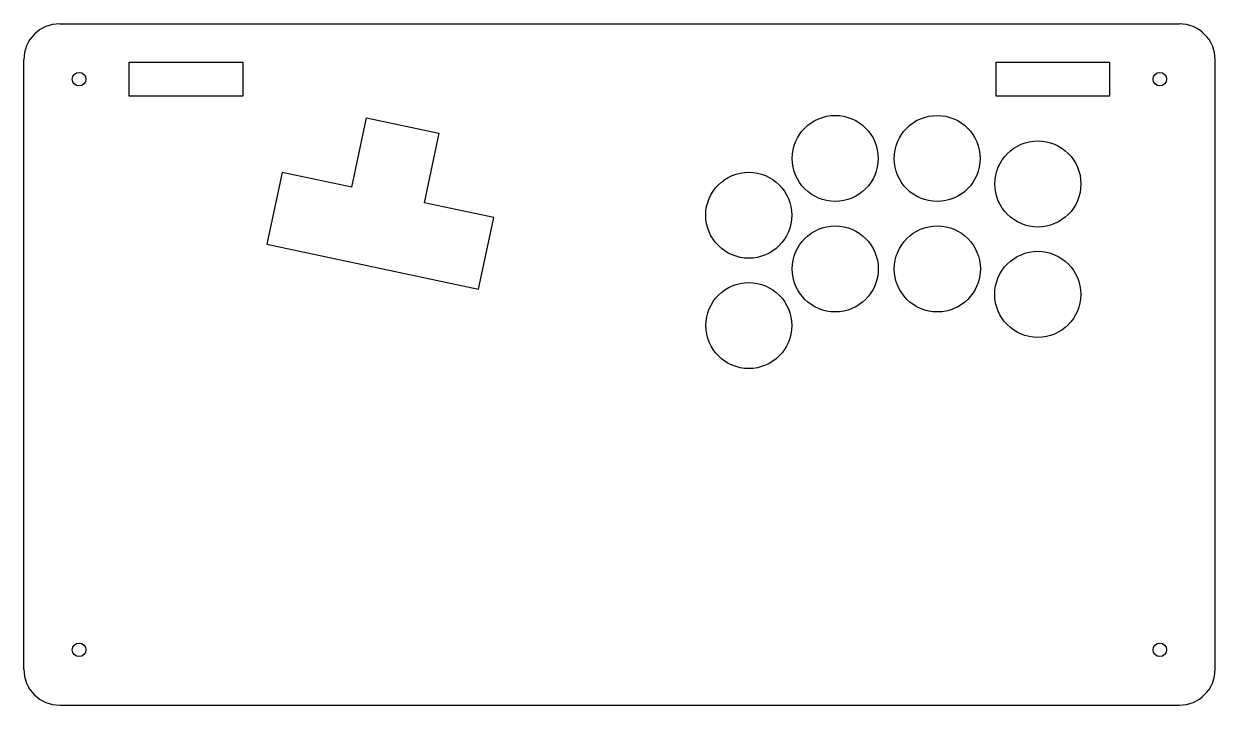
# Model space of a CAD drawing. Header units: millimetres. Extents: x -175 to 157, y -95 to 95.
import ezdxf

# ---------------------------------------------------------------- set-up
doc = ezdxf.new("R2010")
doc.units = ezdxf.units.MM
doc.layers.get('0').update_dxf_attribs({"lineweight": 25})

msp = doc.modelspace()

# ---------------------------------------------------------------- linework, layer by layer
for p, q in [((-165.43, 95.43), (146.91, 95.43)), ((-175.43, -84.57), (-175.43, 85.43)), ((-146, 84.77), (-114.34, 84.77)), ((-146, 75.23), (-146, 84.77)), ((-114.34, 84.77), (-114.34, 75.23)), ((95.82, 84.77), (127.48, 84.77)), ((95.82, 75.23), (95.82, 84.77)), ((127.48, 84.77), (127.48, 75.23)), ((156.91, -84.57), (156.91, 85.43)), ((-114.34, 75.23), (-146, 75.23)), ((127.48, 75.23), (95.82, 75.23)), ((-83.96, 49.85), (-79.85, 69.26)), ((-79.85, 69.26), (-59.65, 64.97)), ((-59.65, 64.97), (-63.77, 45.55)), ((-103.39, 54), (-107.63, 33.99)), ((-83.96, 49.85), (-103.39, 54)), ((-44.32, 41.4), (-63.77, 45.55)), ((-48.56, 21.42), (-44.32, 41.4)), ((-107.63, 33.99), (-48.56, 21.42)), ((-165.43, -94.57), (146.91, -94.57))]:
    msp.add_line(p, q)
for centre, radius in [((-160, 80), 1.9), ((141.48, 80), 1.9), ((50.91, 57.89), 12), ((79.36, 57.88), 12), ((107.45, 50.77), 12), ((26.81, 42.06), 12), ((50.92, 27.08), 12), ((79.41, 27.08), 12), ((107.43, 19.99), 12), ((26.82, 11.29), 12), ((-160, -79.14), 1.9), ((141.48, -79.14), 1.9)]:
    msp.add_circle(centre, radius)
for centre, start, end in [((-165.43, 85.43), 90, 180), ((146.91, 85.43), 0, 90), ((-165.43, -84.57), 180, 270), ((146.91, -84.57), 270, 0)]:
    msp.add_arc(centre, 10, start, end)

doc.saveas('drawing.dxf')
